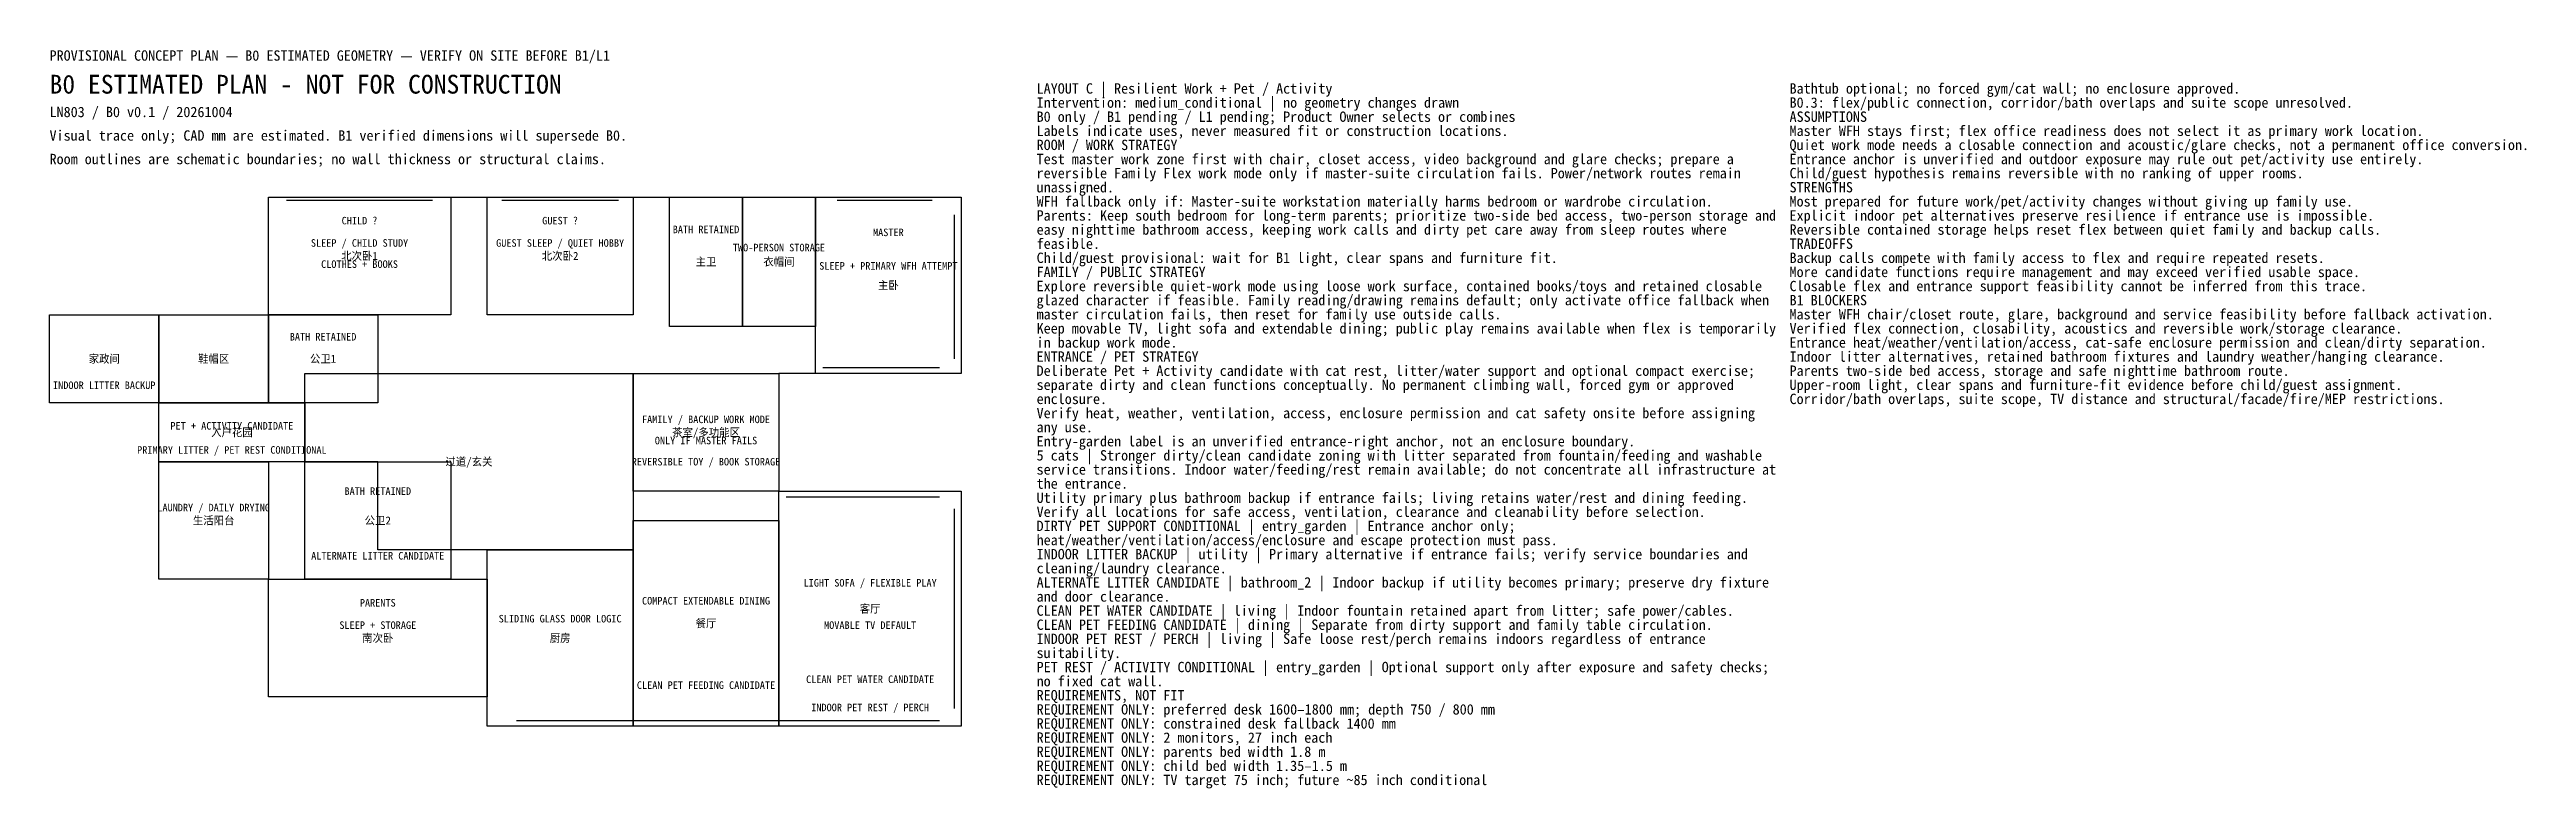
# Model space of a CAD drawing. Header units: millimetres. Extents: x 0 to 52635, y -1322 to 14388.
import ezdxf
from ezdxf.enums import TextEntityAlignment as Align

# ---------------------------------------------------------------- set-up
doc = ezdxf.new("R2010")
doc.units = ezdxf.units.MM
for name, color, linetype in [('A-CONCEPT-NOTE', 1, 'Continuous'), ('A-CONCEPT-PET', 6, 'Continuous'), ('A-CONCEPT-ROLE', 3, 'Continuous'), ('A-CONCEPT-ZONE', 5, 'Continuous'), ('A-GLAZ', 4, 'Continuous'), ('A-NOTE', 7, 'Continuous'), ('A-ROOM', 2, 'Continuous'), ('A-UNVERIFIED', 1, 'Continuous'), ('A-WALL-EXT', 7, 'Continuous'), ('A-WALL-INT', 8, 'Continuous')]:
    doc.layers.add(name, color=color, linetype=linetype)

msp = doc.modelspace()

# ---------------------------------------------------------------- linework, layer by layer
at = {"layer": 'A-GLAZ'}
for p, q in [((5037.5, 11187.5), (8137.5, 11187.5)), ((9610, 11187.5), (12090, 11187.5)), ((16740, 11187.5), (18755, 11187.5)), ((19220, 10875), (19220, 7812.5)), ((16430, 7625), (18910, 7625)), ((15655, 4875), (18910, 4875)), ((19220, 4625), (19220, 375)), ((9920, 125), (18910, 125))]:
    msp.add_line(p, q, dxfattribs=at)
at = {"layer": 'A-WALL-EXT'}
msp.add_lwpolyline([(4650, 11250), (19375, 11250), (19375, 7500), (15500, 7500), (15500, 5000), (19375, 5000), (19375, 0), (9300, 0), (9300, 625), (4650, 625), (4650, 3125), (2325, 3125), (2325, 5625), (2325, 6875), (0, 6875), (0, 8750), (4650, 8750)], close=True, dxfattribs=at)
at = {"layer": 'A-WALL-INT'}
for points in [[(4650, 11250), (8525, 11250), (8525, 8750), (4650, 8750)], [(9300, 11250), (12400, 11250), (12400, 8750), (9300, 8750)], [(13175, 11250), (14725, 11250), (14725, 8500), (13175, 8500)], [(14725, 11250), (16275, 11250), (16275, 8500), (14725, 8500)], [(16275, 11250), (19375, 11250), (19375, 7500), (16275, 7500)], [(0, 8750), (2325, 8750), (2325, 6875), (0, 6875)], [(2325, 8750), (4650, 8750), (4650, 6875), (2325, 6875)], [(4650, 8750), (6975, 8750), (6975, 6875), (4650, 6875)], [(5425, 7500), (12400, 7500), (12400, 3750), (6975, 3750), (6975, 5625), (5425, 5625)], [(12400, 7500), (15500, 7500), (15500, 5000), (12400, 5000)], [(2325, 6875), (5425, 6875), (5425, 5625), (2325, 5625)], [(2325, 5625), (4650, 5625), (4650, 3125), (2325, 3125)], [(5425, 5625), (8525, 5625), (8525, 3125), (5425, 3125)], [(15500, 5000), (19375, 5000), (19375, 0), (15500, 0)], [(12400, 4375), (15500, 4375), (15500, 0), (12400, 0)], [(9300, 3750), (12400, 3750), (12400, 0), (9300, 0)], [(4650, 3125), (9300, 3125), (9300, 625), (4650, 625)]]:
    msp.add_lwpolyline(points, close=True, dxfattribs=at)

# ---------------------------------------------------------------- texts
at = {"layer": 'A-CONCEPT-NOTE'}
for s, p in [('PROVISIONAL CONCEPT PLAN — B0 ESTIMATED GEOMETRY — VERIFY ON SITE BEFORE B1/L1', (0, 14150)), ('LAYOUT C | Resilient Work + Pet / Activity', (20975, 13450)), ('Bathtub optional; no forced gym/cat wall; no enclosure approved.', (36975, 13450)), ('Intervention: medium_conditional | no geometry changes drawn', (20975, 13150)), ('B0.3: flex/public connection, corridor/bath overlaps and suite scope unresolved.', (36975, 13150)), ('B0 only / B1 pending / L1 pending; Product Owner selects or combines', (20975, 12850)), ('Labels indicate uses, never measured fit or construction locations.', (20975, 12550)), ('ASSUMPTIONS', (36975, 12850)), ('Master WFH stays first; flex office readiness does not select it as primary work location.', (36975, 12550)), ('Test master work zone first with chair, closet access, video background and glare checks; prepare a', (20975, 11950)), ('ROOM / WORK STRATEGY', (20975, 12250)), ('Quiet work mode needs a closable connection and acoustic/glare checks, not a permanent office conversion.', (36975, 12250)), ('Entrance anchor is unverified and outdoor exposure may rule out pet/activity use entirely.', (36975, 11950)), ('unassigned.', (20975, 11350)), ('reversible Family Flex work mode only if master-suite circulation fails. Power/network routes remain', (20975, 11650)), ('Child/guest hypothesis remains reversible with no ranking of upper rooms.', (36975, 11650)), ('WFH fallback only if: Master-suite workstation materially harms bedroom or wardrobe circulation.', (20975, 11050)), ('STRENGTHS', (36975, 11350)), ('Most prepared for future work/pet/activity changes without giving up family use.', (36975, 11050)), ('easy nighttime bathroom access, keeping work calls and dirty pet care away from sleep routes where', (20975, 10450)), ('Parents: Keep south bedroom for long-term parents; prioritize two-side bed access, two-person storage and', (20975, 10750)), ('Reversible contained storage helps reset flex between quiet family and backup calls.', (36975, 10450)), ('Explicit indoor pet alternatives preserve resilience if entrance use is impossible.', (36975, 10750)), ('Child/guest provisional: wait for B1 light, clear spans and furniture fit.', (20975, 9850)), ('feasible.', (20975, 10150)), ('TRADEOFFS', (36975, 10150)), ('Backup calls compete with family access to flex and require repeated resets.', (36975, 9850)), ('Explore reversible quiet-work mode using loose work surface, contained books/toys and retained closable', (20975, 9250)), ('FAMILY / PUBLIC STRATEGY', (20975, 9550)), ('Closable flex and entrance support feasibility cannot be inferred from this trace.', (36975, 9250)), ('More candidate functions require management and may exceed verified usable space.', (36975, 9550)), ('glazed character if feasible. Family reading/drawing remains default; only activate office fallback when', (20975, 8950)), ('B1 BLOCKERS', (36975, 8950)), ('master circulation fails, then reset for family use outside calls.', (20975, 8650)), ('Keep movable TV, light sofa and extendable dining; public play remains available when flex is temporarily', (20975, 8350)), ('Verified flex connection, closability, acoustics and reversible work/storage clearance.', (36975, 8350)), ('Master WFH chair/closet route, glare, background and service feasibility before fallback activation.', (36975, 8650)), ('ENTRANCE / PET STRATEGY', (20975, 7750)), ('in backup work mode.', (20975, 8050)), ('Indoor litter alternatives, retained bathroom fixtures and laundry weather/hanging clearance.', (36975, 7750)), ('Entrance heat/weather/ventilation/access, cat-safe enclosure permission and clean/dirty separation.', (36975, 8050)), ('separate dirty and clean functions conceptually. No permanent climbing wall, forced gym or approved', (20975, 7150)), ('Deliberate Pet + Activity candidate with cat rest, litter/water support and optional compact exercise;', (20975, 7450)), ('Upper-room light, clear spans and furniture-fit evidence before child/guest assignment.', (36975, 7150)), ('Parents two-side bed access, storage and safe nighttime bathroom route.', (36975, 7450)), ('enclosure.', (20975, 6850)), ('Corridor/bath overlaps, suite scope, TV distance and structural/facade/fire/MEP restrictions.', (36975, 6850)), ('Verify heat, weather, ventilation, access, enclosure permission and cat safety onsite before assigning', (20975, 6550)), ('any use.', (20975, 6250)), ('5 cats | Stronger dirty/clean candidate zoning with litter separated from fountain/feeding and washable', (20975, 5650)), ('Entry-garden label is an unverified entrance-right anchor, not an enclosure boundary.', (20975, 5950)), ('the entrance.', (20975, 5050)), ('service transitions. Indoor water/feeding/rest remain available; do not concentrate all infrastructure at', (20975, 5350)), ('Utility primary plus bathroom backup if entrance fails; living retains water/rest and dining feeding.', (20975, 4750)), ('Verify all locations for safe access, ventilation, clearance and cleanability before selection.', (20975, 4450)), ('DIRTY PET SUPPORT CONDITIONAL | entry_garden | Entrance anchor only;', (20975, 4150)), ('heat/weather/ventilation/access/enclosure and escape protection must pass.', (20975, 3850)), ('INDOOR LITTER BACKUP | utility | Primary alternative if entrance fails; verify service boundaries and', (20975, 3550)), ('ALTERNATE LITTER CANDIDATE | bathroom_2 | Indoor backup if utility becomes primary; preserve dry fixture', (20975, 2950)), ('cleaning/laundry clearance.', (20975, 3250)), ('and door clearance.', (20975, 2650)), ('CLEAN PET WATER CANDIDATE | living | Indoor fountain retained apart from litter; safe power/cables.', (20975, 2350)), ('CLEAN PET FEEDING CANDIDATE | dining | Separate from dirty support and family table circulation.', (20975, 2050)), ('suitability.', (20975, 1450)), ('INDOOR PET REST / PERCH | living | Safe loose rest/perch remains indoors regardless of entrance', (20975, 1750)), ('no fixed cat wall.', (20975, 850)), ('PET REST / ACTIVITY CONDITIONAL | entry_garden | Optional support only after exposure and safety checks;', (20975, 1150)), ('REQUIREMENTS, NOT FIT', (20975, 550)), ('REQUIREMENT ONLY: preferred desk 1600–1800 mm; depth 750 / 800 mm', (20975, 250)), ('REQUIREMENT ONLY: constrained desk fallback 1400 mm', (20975, -50)), ('REQUIREMENT ONLY: 2 monitors, 27 inch each', (20975, -350)), ('REQUIREMENT ONLY: parents bed width 1.8 m', (20975, -650)), ('REQUIREMENT ONLY: child bed width 1.35–1.5 m', (20975, -950)), ('REQUIREMENT ONLY: TV target 75 inch; future ~85 inch conditional', (20975, -1250))]:
    msp.add_text(s, height=220, dxfattribs=at).set_placement(p)
at = {"layer": 'A-CONCEPT-PET'}
for s, p in [('INDOOR LITTER BACKUP', (1162.5, 7250)), ('PRIMARY LITTER / PET REST CONDITIONAL', (3875, 5875)), ('ALTERNATE LITTER CANDIDATE', (6975, 3625)), ('CLEAN PET WATER CANDIDATE', (17437.5, 1000)), ('CLEAN PET FEEDING CANDIDATE', (13950, 875)), ('INDOOR PET REST / PERCH', (17437.5, 400))]:
    msp.add_text(s, height=160, dxfattribs=at).set_placement(p, align=Align.MIDDLE_CENTER)
at = {"layer": 'A-CONCEPT-ROLE'}
for s, p in [('CHILD ?', (6587.5, 10750)), ('GUEST ?', (10850, 10750)), ('BATH RETAINED', (13950, 10562.5)), ('MASTER', (17825, 10500)), ('BATH RETAINED', (5812.5, 8281.2)), ('BATH RETAINED', (6975, 5000)), ('PARENTS', (6975, 2625))]:
    msp.add_text(s, height=160, dxfattribs=at).set_placement(p, align=Align.MIDDLE_CENTER)
at = {"layer": 'A-CONCEPT-ZONE'}
for s, p in [('SLEEP / CHILD STUDY', (6587.5, 10275)), ('GUEST SLEEP / QUIET HOBBY', (10850, 10275)), ('TWO-PERSON STORAGE', (15500, 10177.5)), ('CLOTHES + BOOKS', (6587.5, 9825)), ('SLEEP + PRIMARY WFH ATTEMPT', (17825, 9787.5)), ('PET + ACTIVITY CANDIDATE', (3875, 6387.5)), ('FAMILY / BACKUP WORK MODE', (13950, 6525)), ('ONLY IF MASTER FAILS', (13950, 6075)), ('REVERSIBLE TOY / BOOK STORAGE', (13950, 5625)), ('LAUNDRY / DAILY DRYING', (3487.5, 4650)), ('COMPACT EXTENDABLE DINING', (13950, 2668.8)), ('LIGHT SOFA / FLEXIBLE PLAY', (17437.5, 3050)), ('SLEEP + STORAGE', (6975, 2150)), ('SLIDING GLASS DOOR LOGIC', (10850, 2287.5)), ('MOVABLE TV DEFAULT', (17437.5, 2150))]:
    msp.add_text(s, height=160, dxfattribs=at).set_placement(p, align=Align.MIDDLE_CENTER)
at = {"layer": 'A-NOTE'}
for s, p in [('LN803 / B0 v0.1 / 20261004', (0, 12950)), ('Visual trace only; CAD mm are estimated. B1 verified dimensions will supersede B0.', (0, 12450)), ('Room outlines are schematic boundaries; no wall thickness or structural claims.', (0, 11950))]:
    msp.add_text(s, height=220, dxfattribs=at).set_placement(p)
at = {"layer": 'A-ROOM'}
for s, p in [('北次卧1', (6587.5, 10000)), ('北次卧2', (10850, 10000)), ('主卫', (13950, 9875)), ('衣帽间', (15500, 9875)), ('主卧', (17825, 9375)), ('家政间', (1162.5, 7812.5)), ('鞋帽区', (3487.5, 7812.5)), ('公卫1', (5812.5, 7812.5)), ('入户花园', (3875, 6250)), ('茶室/多功能区', (13950, 6250)), ('过道/玄关', (8912.5, 5625)), ('生活阳台', (3487.5, 4375)), ('公卫2', (6975, 4375)), ('餐厅', (13950, 2187.5)), ('客厅', (17437.5, 2500)), ('南次卧', (6975, 1875)), ('厨房', (10850, 1875))]:
    msp.add_text(s, height=170, dxfattribs=at).set_placement(p, align=Align.MIDDLE_CENTER)
at = {"layer": 'A-UNVERIFIED'}
msp.add_text('B0 ESTIMATED PLAN - NOT FOR CONSTRUCTION', height=400, dxfattribs=at).set_placement((0, 13450))

doc.saveas('drawing.dxf')
